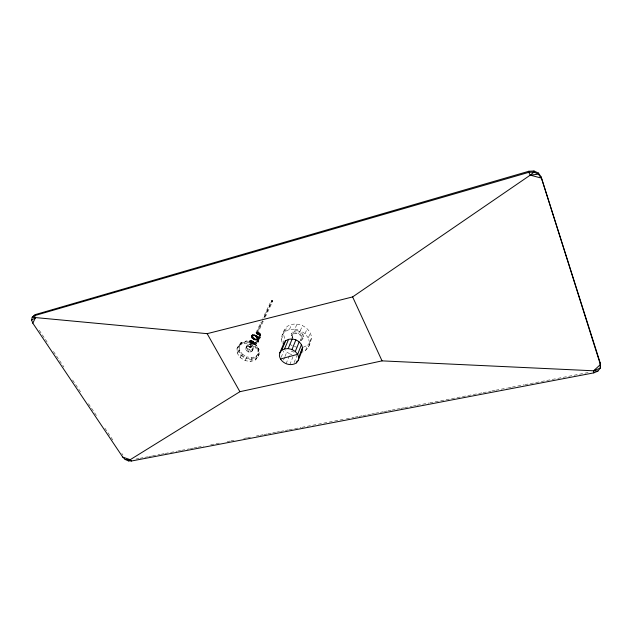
<?xml version="1.0" encoding="UTF-8"?>
<svg xmlns="http://www.w3.org/2000/svg" width="632" height="632" viewBox="0 0 632 632"><rect width="100%" height="100%" fill="white"/><g stroke="black" fill="none" stroke-linecap="round" stroke-linejoin="round"><path stroke-width="0.47" stroke-dasharray="3.16 2.37" d="M251.315 341.707L250.47 341.588L249.814 340.608L250.999 340.601L251.315 341.707L249.924 341.746L251.109 341.738L251.465 340.482L249.814 340.608L249.924 341.746L250.47 341.588L250.62 340.364L252.816 340.553L249.403 347.229L250.541 347.742L253.503 341.406L252.816 340.553L249.814 340.608L250.019 342.299L251.686 343.618L254.096 344.14L257.319 341.533L256.908 337.741L255.573 336.153L252.231 334.707L251.331 336.935L251.907 338.468L253.685 339.747L256.181 340.19L258.662 339.502L260.384 337.741L260.834 335.323L260.337 333.736L258.67 332.622L256.063 332.598L261.135 321.917M252.816 340.553L253.1 342.331L249.403 347.229L252.358 340.948L251.971 340.435L251.955 341.873L253.1 342.331M260.384 337.741L253.685 339.747L254.404 338.183L256.118 338.491L260.384 337.741L258.891 336.888L256.15 339.487L256.181 340.19L259.87 337.061L260.242 335.047L259.618 333.657L256.632 333.546L256.063 332.598L257.098 332.274L262.58 320.708M253.685 339.747L254.404 338.183L251.331 336.935L252.231 334.707L254.04 334.352L256.276 335.173L258.14 337.053L258.946 339.526L258.377 341.904L256.576 343.571L254.096 344.14L254.08 343.326L250.019 342.299L249.964 341.462L251.465 340.482M252.547 337.077L253.258 335.165L254.649 334.897L258.14 337.053L256.908 337.741L257.761 339.684L257.319 341.533L252.35 342.836L251.686 343.618L250.999 340.601L251.141 341.888L252.35 342.836L254.119 343.223L255.96 342.797L256.576 343.571L255.834 342.015L257.058 340.893L257.429 339.329L258.946 339.526L257.319 341.533L258.377 341.904L258.607 339.163L257.935 337.085L256.276 335.173L252.026 335.766L251.489 335.955L251.907 338.468L256.15 339.202L256.118 338.491L254.277 339.147L252.966 338.207L252.547 337.077L253.258 335.165L252.231 334.707M251.907 338.468L252.966 338.207L253.124 337.259L252.697 336.098L251.489 335.955M254.277 339.147L256.15 339.487L258.053 338.957L259.404 337.559L258.891 336.888L259.175 335.315L260.337 333.736L257.2 334.281L256.632 333.546L262.533 321.072M297.253 330.773L294.947 330.907L293.019 331.8L291.779 333.309L291.407 335.205L292.813 338.104L292.679 335.189L295.065 333.38L296.803 333.285L297.253 330.773C300.263 331.2 303.202 333.372 303.534 336.548L303.139 338.444L301.883 339.937L299.963 340.814M284.337 329.951L283.507 334.328L284.795 338.91L282.615 344.037L281.311 339.439L282.141 335.039L284.337 329.951L287.181 326.444C296.124 320.385 310.383 326.539 311.513 337.433C310.533 343.634 308.108 350.894 301.195 352.419M301.883 339.937L300.287 340.174L301.527 337.622L301.124 336.121L298.565 333.767L296.803 333.285M308.598 346.984L311.513 337.433M252.358 340.948L250.541 347.742L253.503 341.406L252.358 340.948L251.836 341.667L253.503 341.406L250.928 346.865L249.79 346.352M258.749 333.68L258.575 334.344L259.365 334.328L259.76 335.584L259.404 337.559L260.834 335.323L259.957 334.004L258.82 334.415L259.555 332.922L258.82 334.415L259.76 335.584L260.834 335.323L259.175 335.315L259.365 334.328L258.749 333.68L256.671 333.38L256.063 332.598M253.803 338.776L252.065 337.528L252.697 336.098L254.254 335.987L254.649 334.897L254.04 334.352L253.645 335.45L257.113 337.717L257.761 339.684L258.946 339.526L258.14 337.053M305.659 350.428L307.658 345.23L310.573 341.801M309.53 342.607L308.305 337.946L310.304 332.803M308.305 337.946L305.09 333.736L307.113 328.616M294.133 362.57L296.929 355.476M289.819 364.648L293.003 356.677M305.09 333.736L300.366 330.631L302.428 325.527M286.091 363.74L290.041 354.015L286.81 352.063L285.079 350.025M283.531 360.003L284.629 357.357M284.993 356.472L286.81 352.063M282.141 335.039L285 331.524L289.472 329.438L294.875 329.122L296.985 324.034M281.193 357.254L283.768 351.1M289.472 329.438L291.621 324.358M281.311 339.439L283.507 334.328M285 331.524L287.181 326.444M298.565 333.767L299.6 331.421M255.51 359.94L259.128 354.394L259.041 349.717L256.118 345.198L251.141 342.094L245.461 341.24L244.537 343.16L239.702 344.788L237.024 348.445L237.205 353.13L240.152 357.586L245.082 360.643L250.691 361.504L255.51 359.94L259.128 354.394M237.024 348.445L240.642 342.868L246.267 340.972L251.425 341.746L255.952 344.574L258.614 348.682L258.701 352.948L255.707 357.333L251.331 358.763L246.227 357.981L241.74 355.192L239.062 351.131L238.904 346.873L241.874 342.457L238.904 346.873M259.041 349.717L258.148 351.653L255.217 347.134L250.225 344.013L244.537 343.16M255.707 357.333L258.701 352.948M258.251 356.345L258.117 349.78L258.614 348.682M251.331 358.763L251.836 357.665L256.213 356.235M250.691 361.504L251.591 359.561L256.402 357.988M255.217 347.134L256.118 345.198M251.536 351.74L253.479 348.279L253.44 346.81L252.523 345.404L251.433 347.719L252.358 349.133L252.389 350.602L251.536 351.74L248.258 351.969L245.793 349.599L245.745 348.129L247.697 344.677L250.975 344.432L249.877 346.747L248.107 346.478L246.591 346.984L245.745 348.129M252.389 350.602L253.479 348.279M258.117 349.78L255.447 345.665L255.952 344.574M250.027 352.237L251.117 349.915L252.626 349.417M252.358 349.133L253.44 346.81M256.632 333.546L257.666 333.222L263.552 320.756M265.235 317.193L272.803 301.172L272.274 300.24L271.294 300.555L262.833 318.354M246.227 357.981L246.741 356.882L251.836 357.665M245.082 360.643L245.998 358.7L251.591 359.561M264.271 317.146L272.274 300.24M264.223 317.509L271.815 301.472L272.803 301.172M248.258 351.969L249.363 349.646L251.117 349.915M246.709 351.005L247.815 348.69L246.899 347.284L246.851 345.815M250.225 344.013L251.141 342.094M241.345 343.539L245.737 342.054L250.912 342.828L251.425 341.746M248.107 346.478L249.206 344.171M246.591 346.984L247.697 344.677M245.793 349.599L246.899 347.284M240.152 357.586L241.084 355.642L238.145 351.195L237.972 346.526M241.74 355.192L242.269 354.102L239.591 350.041L239.441 345.783M245.737 342.054L246.267 340.972M239.062 351.131L239.591 350.041M237.205 353.13L238.145 351.195M239.702 344.788L240.642 342.868M256.276 335.173L255.573 336.153L258.607 339.163L258.109 341.264L254.096 344.14L254.103 342.41L251.141 341.888L250.019 342.299L251.109 341.738L251.086 341.051L249.964 341.462L251.67 342.797L254.103 342.41L254.119 343.223L255.834 342.015L255.96 342.797M255.715 336.524L256.418 335.545L252.026 335.766L253.053 336.232M258.891 336.888L260.242 335.047M300.082 334.77L301.622 332.748M259.555 332.922L258.006 333.443L258.575 334.344L259.238 333.53L258.67 332.622L257.2 334.281L256.671 333.38L257.098 332.274L257.872 333.467L257.2 334.281M251.67 342.797L252.334 342.023L251.086 341.051L251.686 343.618L258.377 341.904L257.058 340.893L257.319 341.533M258.67 332.622L257.872 333.467L257.343 332.566L257.666 333.222M301.124 336.121L302.997 334.549M258.986 334.597L260.337 333.736L259.76 335.584L259.175 335.315M301.527 337.622L303.534 336.548M303.218 347.229L307.658 345.23M301.235 339.044L303.139 338.444M253.124 337.259L252.065 337.528L251.331 336.935M136.062 459.022L138.969 458.461M139.941 458.279L143.82 457.536M144.791 457.347L147.698 456.794M148.67 456.612L151.577 456.051M152.549 455.869L160.307 454.384M161.271 454.195L164.178 453.642M165.15 453.46L176.786 451.232M177.758 451.043L180.665 450.49M181.637 450.3L189.387 448.823M190.358 448.633L193.266 448.08M194.237 447.891L197.145 447.338M198.116 447.148L203.931 446.042M210.717 444.738L219.446 443.072M227.204 441.586L230.111 441.033M231.083 440.844L233.99 440.291M243.683 438.434L246.591 437.881M247.562 437.692L250.47 437.139M256.292 436.025L259.199 435.472M260.163 435.282L263.078 434.729M264.042 434.539L266.957 433.987M267.921 433.797L271.8 433.054M272.771 432.873L275.678 432.32M276.65 432.13L279.557 431.577M280.529 431.387L284.408 430.645M285.372 430.463L288.287 429.902M289.251 429.721L300.887 427.493M301.859 427.311L317.367 424.341M318.338 424.159L345.491 418.961M346.455 418.779L354.212 417.294M355.184 417.112L358.091 416.551M359.063 416.369L361.97 415.809M362.942 415.627L366.821 414.884M367.785 414.695L370.692 414.142M371.663 413.96L374.571 413.399M375.542 413.217L379.421 412.475M380.393 412.285L383.3 411.732M384.272 411.543L387.179 410.99M388.151 410.808L391.058 410.247M392.03 410.065L395.901 409.323M396.872 409.133L399.78 408.58M400.751 408.391L403.658 407.838M404.63 407.648L412.388 406.171M413.36 405.981L416.267 405.428M417.231 405.238L428.867 403.019M429.839 402.829L482.192 392.82M483.164 392.63L490.922 391.145M491.886 390.963L494.801 390.402M495.764 390.221L507.401 387.993M508.373 387.811L511.28 387.25M512.252 387.068L523.889 384.841M524.852 384.659L540.368 381.688M541.34 381.507L556.847 378.536M557.819 378.355L589.814 372.232M251.955 341.873L252.682 341.778L250.47 341.588M252.966 338.207L254.404 338.183M290.041 354.015L291.881 354.457M294.875 329.122L300.366 330.631M294.37 346.518L297.04 347.252M294.077 352.19L288.935 350.183M242.269 354.102L246.741 356.882M241.084 355.642L245.998 358.7M250.912 342.828L255.447 345.665M249.877 346.747L251.433 347.719M247.815 348.69L249.363 349.646M289.519 344.013L292.592 346.02M253.258 335.165L254.254 335.987M291.952 337.196L292.877 338.389M291.407 335.205L292.403 336.611M39.239 330.252L48.538 344.124M53.459 351.463L63.856 366.971M72.609 380.022L81.362 393.072M88.472 403.682L96.68 415.919M104.88 428.156L113.634 441.207M121.842 453.444L122.94 455.079M271.294 300.555L271.815 301.472M291.779 333.309L292.679 335.189M293.019 331.8L293.619 334.052M294.947 330.907L295.065 333.38M256.118 338.491L256.181 340.19M252.334 342.023L252.35 342.836M258.662 339.502L257.769 338.041L258.662 339.502"/><path stroke-width="0.95" d="M541.103 176.913L600.4 364.553L600.282 368.108L597.856 371.15L593.788 372.872L131.495 460.997L128.335 460.862L125.152 459.448L122.774 457.126L32.825 323.197L31.6 320.037L32.208 317.272L35.439 314.562L528.842 171.256L533.977 171.003L538.472 173.073L541.103 176.913L600.289 363.179L600.4 364.553L593.59 370.787L382.036 360.872L239.899 391.698L128.335 460.862M538.472 173.073L538.448 174.171L541.079 178.019L530.24 175.143L528.787 172.339L528.842 171.256M600.289 363.179L600.282 368.108L593.59 370.787L593.788 372.872M533.977 171.003L533.945 172.086L530.24 175.143L352.624 296.914L207.154 333.664L32.208 317.272L35.439 314.562M279.802 352.885L279.399 355.903C280.719 363.147 290.349 367.081 296.384 362.879L298.233 360.453L302.025 350.713L302.483 347.726C301.314 340.451 291.613 336.493 285.664 340.814L283.871 343.255L279.802 352.885L281.611 350.428L285.664 340.814M283.665 344.756L283.871 343.255M298.233 360.453L298.683 357.443L302.483 347.726M296.384 362.879L297.079 361.101M301.48 344.606L297.664 354.299L298.683 357.443M280.458 359.016L297.664 354.299L295.31 351.51L299.173 341.841M295.31 351.51L291.984 349.504L295.902 339.858M281.611 350.428L284.558 348.919L288.208 348.595L292.182 338.965M284.558 348.919L288.579 339.305M32.825 323.197L35.352 317.888L34.499 315.66L528.787 172.339L533.945 172.086L538.448 174.171L530.24 175.143M301.116 351.921L302.025 350.713M31.6 320.037L35.352 317.888M125.152 459.448L129.987 459.614L131.495 460.997M593.59 370.787L597.856 371.15M288.208 348.595L291.984 349.504M122.774 457.126L129.987 459.614M207.154 333.664L239.899 391.698M352.624 296.914L382.036 360.872"/></g></svg>
